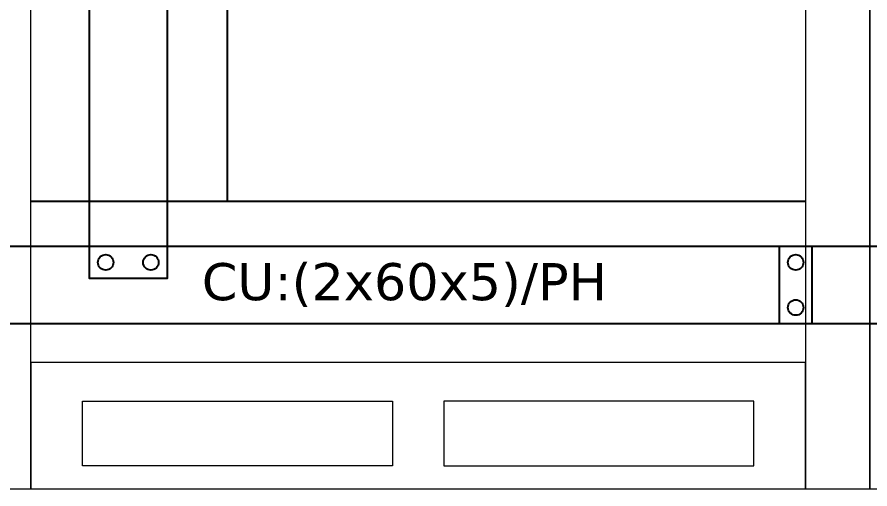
# Model space of a CAD drawing. Header units: millimetres. Extents: x -116965 to 323937, y 291661 to 566926.
# Drawn here: x -36299 to -35638, y 346152 to 346517 of the extents above; entities that cross this region are included whole.
import ezdxf

# ---------------------------------------------------------------- set-up
doc = ezdxf.new("R2010")
doc.units = ezdxf.units.MM
doc.layers.get('0').update_dxf_attribs({"lineweight": 18})
doc.layers.add('C00-00-00', color=7, linetype='Continuous')
doc.layers.add('hw_Auxiliary', color=2, linetype='Continuous', lineweight=13)
doc.styles.get("Standard").update_dxf_attribs({"font": 'arial.ttf'})

# ---------------------------------------------------------------- blocks, each defined once
blk = doc.blocks.new('*U1443')
blk.add_lwpolyline([(0, 2200), (0, 0), (50, 0), (50, 2200)], close=True)
blk = doc.blocks.new('*U1599')
for points in [[(400, 2200), (400, 0), (450, 0), (450, 2200)], [(1050, 2200), (1050, 0), (1100, 0), (1100, 2200)], [(450, 98), (450, 0), (1050, 0), (1050, 98)]]:
    blk.add_lwpolyline(points, close=True)
at = {"layer": 'hw_Auxiliary'}
for points in [[(490, 68), (730, 68), (730, 18), (490, 18)], [(1010, 68), (770, 68), (770, 18), (1010, 18)]]:
    blk.add_lwpolyline(points, close=True, dxfattribs=at)
blk = doc.blocks.new('*U1658')
at = {"color": 1, "lineweight": -3, "ltscale": 5}
blk.add_lwpolyline([(62572.38, 341247.32), (62572.38, 341307.32), (63536.88, 341307.32), (63536.88, 341247.32)], close=True, dxfattribs=at)
for centre in [(62584.88, 341294.82), (62584.88, 341259.82)]:
    blk.add_circle(centre, 6, dxfattribs=at)
blk = doc.blocks.new('*U1659')
at = {"color": 1, "lineweight": -3, "ltscale": 5}
blk.add_lwpolyline([(63441.88, 341247.32), (63441.88, 341307.32), (63536.88, 341307.32), (63536.88, 341247.32)], close=True, dxfattribs=at)
for centre in [(63454.38, 341294.82), (63524.38, 341294.82), (63454.38, 341259.82), (63524.38, 341259.82)]:
    blk.add_circle(centre, 6, dxfattribs=at)
blk = doc.blocks.new('*U1661')
at = {"color": 1, "lineweight": -3, "ltscale": 5}
blk.add_lwpolyline([(63309.24, 341247.32), (63309.24, 341307.32), (64179.14, 341307.32), (64179.14, 341247.32)], close=True, dxfattribs=at)
for centre in [(64166.64, 341294.82), (64166.64, 341259.82)]:
    blk.add_circle(centre, 6, dxfattribs=at)

msp = doc.modelspace()

# ---------------------------------------------------------------- linework, layer by layer
at = {"lineweight": -3, "ltscale": 5}
for p, q in [((-36135.949803, 348038.27154), (-36135.949803, 346374.783643)), ((-36287.949803, 346374.783643), (-35687.949803, 346374.783643))]:
    msp.add_line(p, q, dxfattribs=at)

# ---------------------------------------------------------------- block references
for name, p in [('*U1599', (-36737.949803, 346151.783643)), ('*U1443', (-35637.949803, 346151.783643))]:
    msp.add_blockref(name, p)
at = {"lineweight": -3}
for name, p, rotation in [('*U1661', (-377489.838217, 410493.927028), 270), ('*U1658', (26889.427716, 687587.105867), 180), ('*U1659', (27828.927936, 687587.105867), 180)]:
    msp.add_blockref(name, p, dxfattribs=dict(at, rotation=rotation))

# ---------------------------------------------------------------- texts
at = {"layer": 'C00-00-00', "color": 2, "insert": (-35998.639668, 346309.782443), "char_height": 28.70966008, "attachment_point": 5}
msp.add_mtext('{\\fVerdana|b0|i0|c0|p34;CU:(2x60x5)/PH}', dxfattribs=at)

doc.saveas('drawing.dxf')
